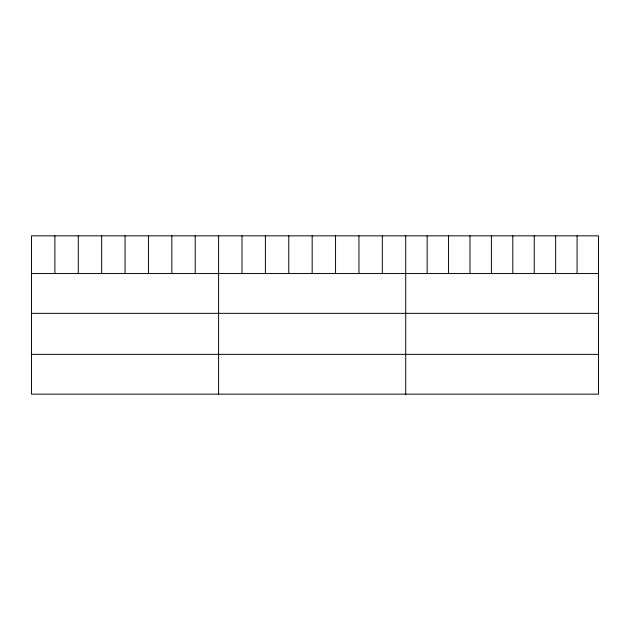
<?xml version="1.0" encoding="UTF-8"?>
<svg xmlns="http://www.w3.org/2000/svg" width="630" height="630" viewBox="0 0 630 630"><rect width="100%" height="100%" fill="white"/><g stroke="black" fill="none" stroke-linecap="round" stroke-linejoin="round"><path stroke-width="0.94" d="M598.5 273.546L598.5 394.152L31.5 394.152L31.5 235.848L598.5 235.848L598.5 273.546L31.5 273.546M31.5 313.346L598.5 313.346M31.5 354.351L598.5 354.351M577.08 235.848L577.08 273.546M555.66 235.848L555.66 273.546M534.24 235.848L534.24 273.546M512.82 235.848L512.82 273.546M491.4 235.848L491.4 273.546M469.98 235.848L469.98 273.546M448.56 235.848L448.56 273.546M427.14 235.848L427.14 273.546M405.72 235.848L405.72 394.152M382.331 235.848L382.331 273.546M358.942 235.848L358.942 273.546M335.554 235.848L335.554 273.546M312.165 235.848L312.165 273.546M288.776 235.848L288.776 273.546M265.387 235.848L265.387 273.546M241.999 235.848L241.999 273.546M218.61 235.848L218.61 394.152M195.221 235.848L195.221 273.546M171.832 235.848L171.832 273.546M148.444 235.848L148.444 273.546M125.055 235.848L125.055 273.546M101.666 235.848L101.666 273.546M78.278 235.848L78.278 273.546M54.889 235.848L54.889 273.546"/></g></svg>
